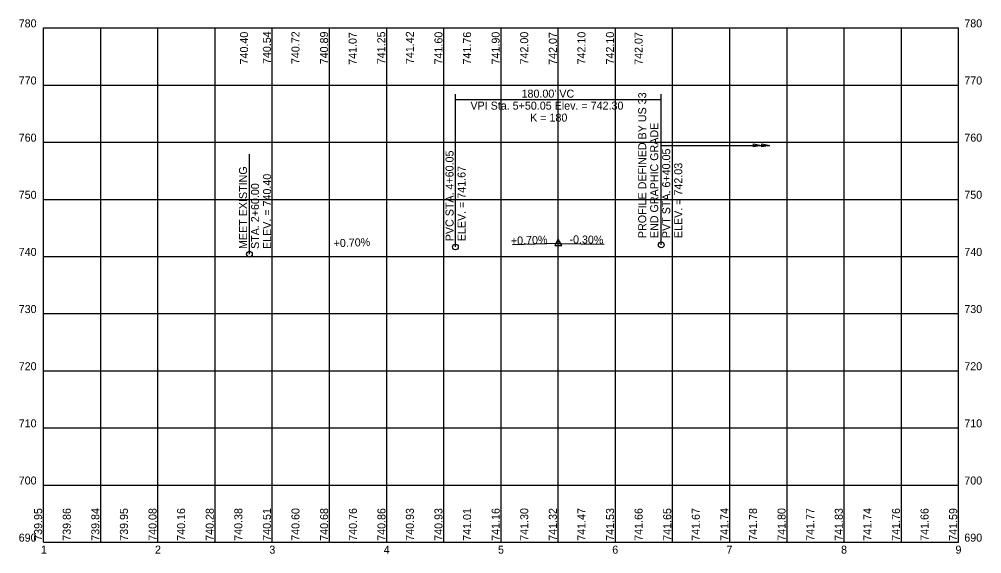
# Model space of a CAD drawing. Extents: x 79 to 920, y 680 to 1148.
import ezdxf

# ---------------------------------------------------------------- set-up
doc = ezdxf.new("R2010")
doc.units = 0
for name, color, linetype in [('PF_P_Sta_Elev_Text', 7, 'Continuous'), ('PF_P_Text', 7, 'Continuous'), ('PF_P_Text_Grade', 7, 'Continuous'), ('PF_P_Text_Points', 7, 'Continuous'), ('PF_P_Text_Strip_Grades_20', 7, 'Continuous'), ('PF_X_Text_Strip_Grade', 7, 'Continuous'), ('SH_Major_Grid_Line', 7, 'Continuous'), ('SH_Text', 7, 'Continuous')]:
    doc.layers.add(name, color=color, linetype=linetype)

msp = doc.modelspace()

# ---------------------------------------------------------------- linework, layer by layer
at = {"layer": 'PF_P_Text'}
msp.add_lwpolyline([(550.05, 955.1), (546.93, 949.68), (553.18, 949.68)], close=True, dxfattribs=at)
at = {"layer": 'PF_P_Text_Grade'}
for q in [(510.08, 950.09), (550.05, 951.49), (550.05, 951.49), (550.05, 951.49), (550.05, 951.49), (590.05, 950.89)]:
    msp.add_line((550.05, 951.49), q, dxfattribs=at)
msp.add_circle((550.05, 951.49), 0.25, dxfattribs=at)
msp.add_circle((550.05, 951.49), 0.25, dxfattribs=at)
at = {"layer": 'PF_P_Text_Points'}
for p, q in [((460.05, 948.33), (460.05, 1082.02)), ((640.05, 950.14), (640.05, 1082.02)), ((640.05, 1077.02), (460.05, 1077.02)), ((280.01, 942.02), (280.01, 1029.52))]:
    msp.add_line(p, q, dxfattribs=at)
for centre in [(640.05, 950.14), (280.01, 942.02), (460.05, 948.33)]:
    msp.add_circle(centre, 2.5, dxfattribs=at)
at = {"layer": 'SH_Major_Grid_Line'}
for p, q in [((100, 1140), (900, 1140)), ((100, 690), (100, 1140)), ((150, 690), (150, 1140)), ((200, 690), (200, 1140)), ((250, 690), (250, 1140)), ((300, 690), (300, 1140)), ((350, 690), (350, 1140)), ((400, 690), (400, 1140)), ((450, 690), (450, 1140)), ((500, 690), (500, 1140)), ((550, 690), (550, 1140)), ((600, 690), (600, 1140)), ((650, 690), (650, 1140)), ((700, 690), (700, 1140)), ((750, 690), (750, 1140)), ((800, 690), (800, 1140)), ((850, 690), (850, 1140)), ((900, 690), (900, 1140)), ((100, 1090), (900, 1090)), ((100, 1040), (900, 1040)), ((100, 990), (900, 990)), ((100, 940), (900, 940)), ((100, 890), (900, 890)), ((100, 840), (900, 840)), ((100, 790), (900, 790)), ((100, 740), (900, 740)), ((100, 690), (900, 690))]:
    msp.add_line(p, q, dxfattribs=at)
at = {"layer": 'SH_Text'}
msp.add_line((640.05, 1037.26), (735.05, 1037.26), dxfattribs=at)
for points in [[(720.72, 1035.86), (720.72, 1038.66), (727.72, 1037.26)], [(728.05, 1035.86), (728.05, 1038.66), (735.05, 1037.26)]]:
    msp.add_lwpolyline(points, close=True, dxfattribs=at)

# ---------------------------------------------------------------- texts
at = {"layer": 'PF_P_Sta_Elev_Text'}
for s, p in [('780', (78.27, 1140.5)), ('780', (905, 1140.5)), ('770', (78.27, 1090.5)), ('770', (905, 1090.5)), ('760', (78.27, 1040.5)), ('760', (905, 1040.5)), ('750', (78.27, 990.5)), ('750', (905, 990.5)), ('740', (78.27, 940.5)), ('740', (905, 940.5)), ('730', (78.27, 890.5)), ('730', (905, 890.5)), ('720', (78.27, 840.5)), ('720', (905, 840.5)), ('710', (78.27, 790.5)), ('710', (905, 790.5)), ('700', (78.27, 740.5)), ('700', (905, 740.5)), ('690', (78.27, 690.5)), ('690', (905, 690.5)), ('1', (97.71, 680)), ('2', (197.39, 680)), ('3', (297.41, 680)), ('4', (397.41, 680)), ('5', (497.32, 680)), ('6', (597.19, 680)), ('7', (697.05, 680)), ('8', (797.25, 680)), ('9', (897.29, 680))]:
    msp.add_text(s, height=7, dxfattribs=at).set_placement(p)
at = {"layer": 'PF_P_Text_Grade'}
for s, rotation, p in [('+0.70%', 2.00812, (353.68, 948.1)), ('+0.70%', 2.00812, (508.7, 950.23)), ('-0.30%', 359.14063, (559.75, 951.54))]:
    msp.add_text(s, height=7, rotation=rotation, dxfattribs=at).set_placement(p)
at = {"layer": 'PF_P_Text_Points'}
for s, p in [("180.00' VC", (517.92, 1079)), ('VPI Sta. 5+50.05 Elev. = 742.30', (473.21, 1068.5)), ('K = 180', (525.43, 1058))]:
    msp.add_text(s, height=7, dxfattribs=at).set_placement(p)
at = {"layer": 'PF_P_Text_Strip_Grades_20'}
for s, p in [('740.40', (278.76, 1108.06)), ('740.40', (278.76, 1108.06)), ('740.40', (278.76, 1108.06)), ('740.40', (278.76, 1108.06)), ('740.54', (298.75, 1108.43)), ('740.54', (298.75, 1108.43)), ('740.54', (298.75, 1108.43)), ('740.54', (298.75, 1108.43)), ('740.72', (323.75, 1108.39)), ('740.72', (323.75, 1108.39)), ('740.72', (323.75, 1108.39)), ('740.72', (323.75, 1108.39)), ('740.89', (348.75, 1108.19)), ('740.89', (348.75, 1108.19)), ('740.89', (348.75, 1108.19)), ('740.89', (348.75, 1108.19)), ('741.25', (398.75, 1108.27)), ('741.25', (398.75, 1108.27)), ('741.25', (398.75, 1108.27)), ('741.25', (398.75, 1108.27)), ('741.42', (423.75, 1108.39)), ('741.42', (423.75, 1108.39)), ('741.42', (423.75, 1108.39)), ('741.42', (423.75, 1108.39)), ('741.60', (448.75, 1108.06)), ('741.60', (448.75, 1108.06)), ('741.60', (448.75, 1108.06)), ('741.60', (448.75, 1108.06)), ('741.76', (473.75, 1108)), ('741.76', (473.75, 1108)), ('741.76', (473.75, 1108)), ('741.76', (473.75, 1108)), ('741.90', (498.75, 1108.06)), ('741.90', (498.75, 1108.06)), ('741.90', (498.75, 1108.06)), ('741.90', (498.75, 1108.06)), ('742.00', (523.75, 1108.06)), ('742.00', (523.75, 1108.06)), ('742.00', (523.75, 1108.06)), ('742.00', (523.75, 1108.06)), ('742.10', (573.75, 1108.06)), ('742.10', (573.75, 1108.06)), ('742.10', (573.75, 1108.06)), ('742.10', (573.75, 1108.06)), ('742.10', (598.75, 1108.06)), ('742.10', (598.75, 1108.06)), ('742.10', (598.75, 1108.06)), ('742.10', (598.75, 1108.06)), ('741.07', (373.75, 1107.71)), ('741.07', (373.75, 1107.71)), ('741.07', (373.75, 1107.71)), ('741.07', (373.75, 1107.71)), ('742.07', (548.75, 1107.71)), ('742.07', (548.75, 1107.71)), ('742.07', (548.75, 1107.71)), ('742.07', (548.75, 1107.71)), ('742.07', (623.75, 1107.71)), ('742.07', (623.75, 1107.71)), ('742.07', (623.75, 1107.71)), ('742.07', (623.75, 1107.71))]:
    msp.add_text(s, height=7, rotation=90, dxfattribs=at).set_placement(p)
at = {"layer": 'PF_X_Text_Strip_Grade'}
for s, p in [('739.95', (98.75, 691.25)), ('739.95', (98.75, 691.25)), ('739.95', (98.75, 691.25)), ('739.86', (123.78, 691.25)), ('739.86', (123.78, 691.25)), ('739.86', (123.78, 691.25)), ('739.84', (148.75, 691.25)), ('739.84', (148.75, 691.25)), ('739.84', (148.75, 691.25)), ('739.95', (173.75, 691.25)), ('739.95', (173.75, 691.25)), ('739.95', (173.75, 691.25)), ('740.08', (198.77, 691.25)), ('740.08', (198.77, 691.25)), ('740.08', (198.77, 691.25)), ('740.16', (223.75, 691.25)), ('740.16', (223.75, 691.25)), ('740.16', (223.75, 691.25)), ('740.28', (248.78, 691.25)), ('740.28', (248.78, 691.25)), ('740.28', (248.78, 691.25)), ('740.38', (273.76, 691.25)), ('740.38', (273.76, 691.25)), ('740.38', (273.76, 691.25)), ('740.51', (298.77, 691.25)), ('740.51', (298.77, 691.25)), ('740.51', (298.77, 691.25)), ('740.60', (323.75, 691.25)), ('740.60', (323.75, 691.25)), ('740.60', (323.75, 691.25)), ('740.68', (348.77, 691.25)), ('740.68', (348.77, 691.25)), ('740.68', (348.77, 691.25)), ('740.76', (373.93, 691.25)), ('740.76', (373.93, 691.25)), ('740.76', (373.93, 691.25)), ('740.86', (398.92, 691.25)), ('740.86', (398.92, 691.25)), ('740.86', (398.92, 691.25)), ('740.93', (423.75, 691.25)), ('740.93', (423.75, 691.25)), ('740.93', (423.75, 691.25)), ('740.93', (448.75, 691.25)), ('740.93', (448.75, 691.25)), ('740.93', (448.75, 691.25)), ('741.01', (473.76, 691.25)), ('741.01', (473.76, 691.25)), ('741.01', (473.76, 691.25)), ('741.16', (498.75, 691.25)), ('741.16', (498.75, 691.25)), ('741.16', (498.75, 691.25)), ('741.30', (523.75, 691.25)), ('741.30', (523.75, 691.25)), ('741.30', (523.75, 691.25)), ('741.32', (548.75, 691.25)), ('741.32', (548.75, 691.25)), ('741.32', (548.75, 691.25)), ('741.47', (573.75, 691.25)), ('741.47', (573.75, 691.25)), ('741.47', (573.75, 691.25)), ('741.53', (598.75, 691.25)), ('741.53', (598.75, 691.25)), ('741.53', (598.75, 691.25)), ('741.66', (623.75, 691.25)), ('741.66', (623.75, 691.25)), ('741.66', (623.75, 691.25)), ('741.65', (648.76, 691.25)), ('741.65', (648.76, 691.25)), ('741.65', (648.76, 691.25)), ('741.67', (673.75, 691.25)), ('741.67', (673.75, 691.25)), ('741.67', (673.75, 691.25)), ('741.74', (698.75, 691.25)), ('741.74', (698.75, 691.25)), ('741.74', (698.75, 691.25)), ('741.78', (723.75, 691.25)), ('741.78', (723.75, 691.25)), ('741.78', (723.75, 691.25)), ('741.80', (748.75, 691.25)), ('741.80', (748.75, 691.25)), ('741.80', (748.75, 691.25)), ('741.77', (773.75, 691.25)), ('741.77', (773.75, 691.25)), ('741.77', (773.75, 691.25)), ('741.83', (798.75, 691.25)), ('741.83', (798.75, 691.25)), ('741.83', (798.75, 691.25)), ('741.74', (823.75, 691.25)), ('741.74', (823.75, 691.25)), ('741.74', (823.75, 691.25)), ('741.76', (848.75, 691.25)), ('741.76', (848.75, 691.25)), ('741.76', (848.75, 691.25)), ('741.66', (873.75, 691.25)), ('741.66', (873.75, 691.25)), ('741.66', (873.75, 691.25)), ('741.59', (898.75, 691.25)), ('741.59', (898.75, 691.25)), ('741.59', (898.75, 691.25))]:
    msp.add_text(s, height=7, rotation=90, dxfattribs=at).set_placement(p)
at = {"layer": 'SH_Text'}
for s, p in [('PROFILE DEFINED BY US 33', (626.9, 956.13)), ('END GRAPHIC GRADE', (637.4, 956.13)), ('PVC STA. 4+60.05', (458.44, 953.37)), ('PVT STA. 6+40.05', (647.9, 956.13)), ('ELEV. = 741.67', (468.94, 953.37)), ('ELEV. = 742.03', (658.4, 956.13)), ('MEET EXISTING', (277.91, 946.58)), ('ELEV. = 740.40', (298.91, 946.58)), ('STA. 2+60.00', (288.41, 946.58))]:
    msp.add_text(s, height=7, rotation=90, dxfattribs=at).set_placement(p)

doc.saveas('drawing.dxf')
